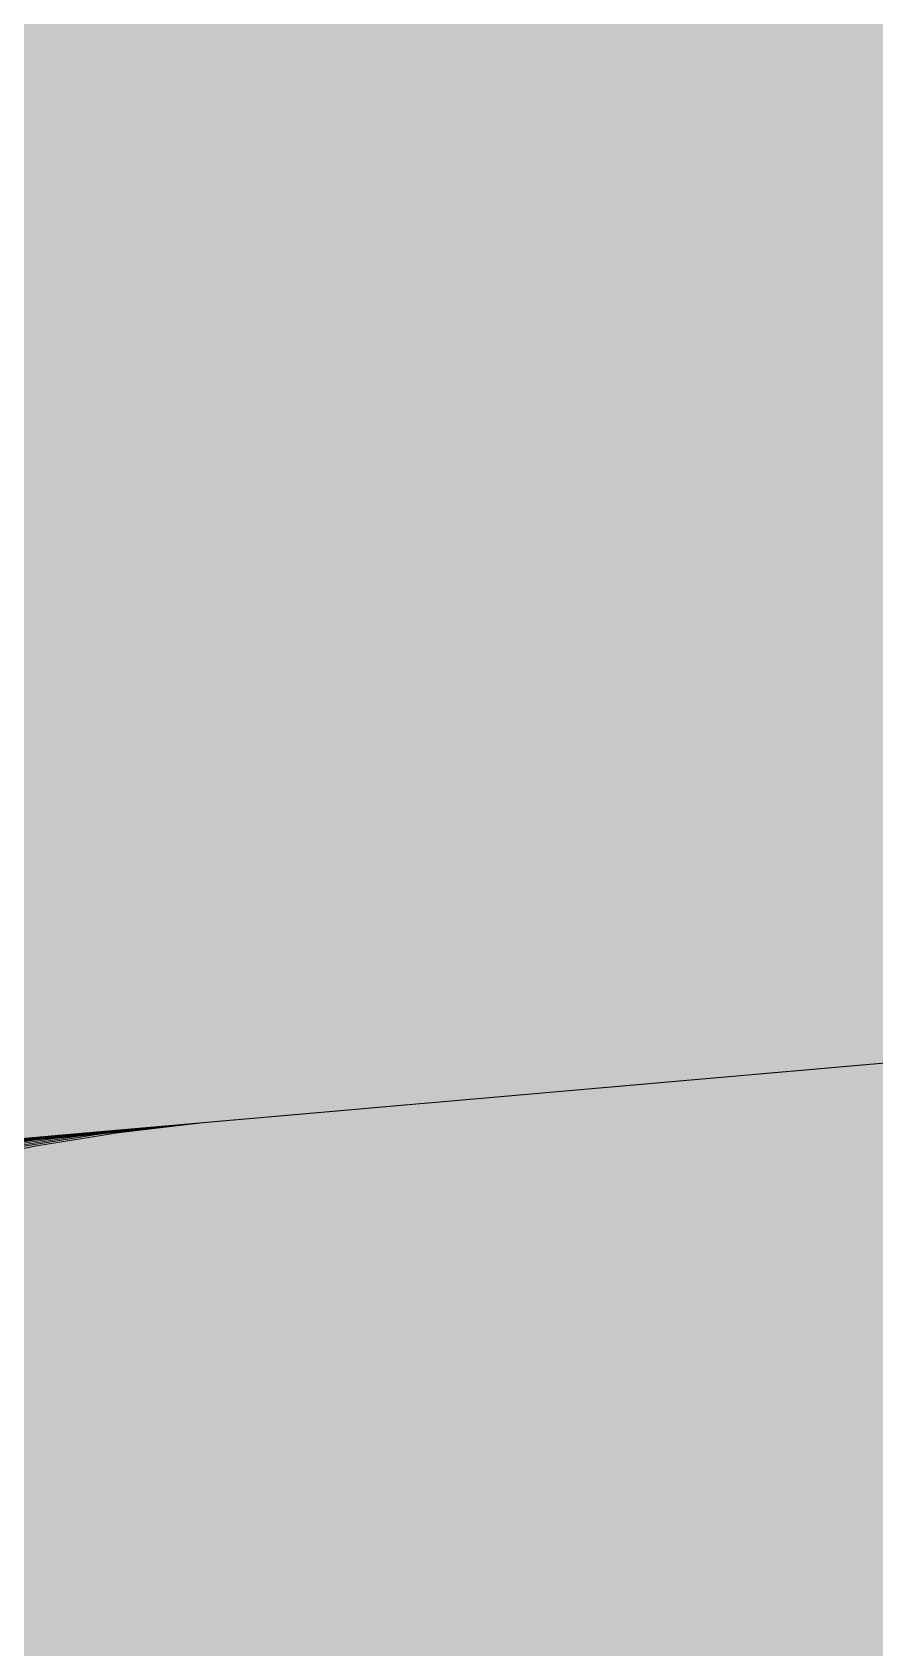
# Model space of a CAD drawing. Header units: millimetres. Extents: x 632 to 546626, y -3890 to 22200.
# Drawn here: x 370682.815 to 370684.461, y 16866.362 to 16869.517 of the extents above; entities that cross this region are included whole.
import ezdxf

# ---------------------------------------------------------------- set-up
doc = ezdxf.new("R2010")
doc.units = ezdxf.units.MM
doc.layers.add('A-270-M_ROOF', color=132, linetype='Continuous', lineweight=13)
doc.layers.add('A-770-ME_FFE_SA', color=91, linetype='Continuous', lineweight=13)

# ---------------------------------------------------------------- blocks, each defined once
blk = doc.blocks.new('Static Line_Sayfa_Metal Deck_Pan Mount - Up to 15 _ pitch - Max 2 Users-1845874-S6_501-SECTION A6')
at = {"layer": 'A-770-ME_FFE_SA', "lineweight": 5, "transparency": 33554432}
for points in [[(4548506.4369, 16851.0511), (4548705.6759, 16868.4822), (4548701.449, 16916.7967), (4548502.2101, 16899.3655), (4548504.2768, 16875.742)], [(4548506.4779, 16851.0546), (4548705.7169, 16868.4858), (4548701.49, 16916.8002), (4548502.2511, 16899.3691), (4548504.3181, 16875.742)], [(4548506.5189, 16851.0582), (4548705.7579, 16868.4894), (4548701.531, 16916.8038), (4548502.292, 16899.3727), (4548504.3594, 16875.742)], [(4548506.5599, 16851.0618), (4548705.7988, 16868.493), (4548701.572, 16916.8074), (4548502.333, 16899.3763), (4548504.4007, 16875.742)], [(4548506.6009, 16851.0654), (4548705.8398, 16868.4965), (4548701.613, 16916.811), (4548502.374, 16899.3798), (4548504.442, 16875.742)], [(4548506.6419, 16851.069), (4548705.8808, 16868.5001), (4548701.6539, 16916.8146), (4548502.415, 16899.3834), (4548504.4833, 16875.742)], [(4548506.273, 16851.0367), (4548705.5119, 16868.4679), (4548701.285, 16916.7823), (4548502.0461, 16899.3512), (4548504.1116, 16875.742)], [(4548506.314, 16851.0403), (4548705.5529, 16868.4714), (4548701.326, 16916.7859), (4548502.0871, 16899.3547), (4548504.1529, 16875.742)], [(4548506.355, 16851.0439), (4548705.5939, 16868.475), (4548701.367, 16916.7895), (4548502.1281, 16899.3583), (4548504.1942, 16875.742)], [(4548506.396, 16851.0475), (4548705.6349, 16868.4786), (4548701.408, 16916.7931), (4548502.1691, 16899.3619), (4548504.2355, 16875.742)], [(4548506.6946, 16849.066), (4548705.9335, 16866.4971), (4548701.7065, 16914.8115), (4548502.4675, 16897.3804), (4548504.3607, 16875.742)], [(4548506.7356, 16849.0695), (4548705.9745, 16866.5007), (4548701.7475, 16914.8151), (4548502.5085, 16897.384), (4548504.402, 16875.742)], [(4548506.7766, 16849.0731), (4548706.0155, 16866.5043), (4548701.7884, 16914.8187), (4548502.5495, 16897.3876), (4548504.4433, 16875.742)], [(4548506.8175, 16849.0767), (4548706.0565, 16866.5079), (4548701.8294, 16914.8223), (4548502.5905, 16897.3911), (4548504.4846, 16875.742)], [(4548506.4486, 16849.0444), (4548705.6876, 16866.4756), (4548701.4605, 16914.79), (4548502.2216, 16897.3589), (4548504.1129, 16875.742)], [(4548506.4896, 16849.048), (4548705.7286, 16866.4792), (4548701.5015, 16914.7936), (4548502.2626, 16897.3625), (4548504.1542, 16875.742)], [(4548506.5306, 16849.0516), (4548705.7696, 16866.4828), (4548701.5425, 16914.7972), (4548502.3036, 16897.366), (4548504.1955, 16875.742)], [(4548506.5716, 16849.0552), (4548705.8106, 16866.4863), (4548701.5835, 16914.8008), (4548502.3446, 16897.3696), (4548504.2368, 16875.742)], [(4548506.6126, 16849.0588), (4548705.8515, 16866.4899), (4548701.6245, 16914.8044), (4548502.3855, 16897.3732), (4548504.2781, 16875.742)], [(4548506.6536, 16849.0624), (4548705.8925, 16866.4935), (4548701.6655, 16914.808), (4548502.4265, 16897.3768), (4548504.3194, 16875.742)]]:
    blk.add_hatch(color=256, dxfattribs=at).paths.add_polyline_path(points)
at = {"layer": 'A-770-ME_FFE_SA', "lineweight": 5}
for p, q in [((4548641.9993, 16867.5012), (4548642.1447, 16867.5139)), ((4548642.0011, 16867.5013), (4548642.1466, 16867.5141)), ((4548642.1409, 16867.5136), (4548642.0037, 16867.5016)), ((4548641.7884, 16867.4827), (4548641.6631, 16867.4718)), ((4548641.7969, 16867.4835), (4548641.6655, 16867.472)), ((4548641.7861, 16867.4825), (4548641.667, 16867.4721)), ((4548641.7987, 16867.4836), (4548641.6673, 16867.4721)), ((4548641.6801, 16867.4733), (4548641.802, 16867.4839)), ((4548641.6819, 16867.4734), (4548641.8039, 16867.4841)), ((4548641.8313, 16867.4865), (4548641.7059, 16867.4755)), ((4548641.8379, 16867.4871), (4548641.7065, 16867.4756)), ((4548641.7201, 16867.4768), (4548641.8482, 16867.488)), ((4548641.7211, 16867.4768), (4548641.843, 16867.4875)), ((4548641.7271, 16867.4774), (4548641.8612, 16867.4891)), ((4548641.8704, 16867.4899), (4548641.7451, 16867.4789)), ((4548641.8723, 16867.4901), (4548641.7469, 16867.4791)), ((4548641.7629, 16867.4805), (4548641.891, 16867.4917)), ((4548641.7662, 16867.4808), (4548641.9004, 16867.4925)), ((4548641.9114, 16867.4935), (4548641.7861, 16867.4825)), ((4548641.9199, 16867.4942), (4548641.7884, 16867.4827)), ((4548641.936, 16867.4956), (4548641.7987, 16867.4836)), ((4548641.802, 16867.4839), (4548641.9302, 16867.4951)), ((4548641.8039, 16867.4841), (4548641.932, 16867.4953)), ((4548641.9627, 16867.498), (4548641.8313, 16867.4865)), ((4548641.9752, 16867.4991), (4548641.8379, 16867.4871)), ((4548641.843, 16867.4875), (4548641.9712, 16867.4987)), ((4548641.8482, 16867.488), (4548641.9824, 16867.4997)), ((4548641.8612, 16867.4891), (4548642.0011, 16867.5013)), ((4548642.0018, 16867.5014), (4548641.8704, 16867.4899)), ((4548642.0037, 16867.5016), (4548641.8723, 16867.4901)), ((4548641.891, 16867.4917), (4548642.0252, 16867.5034)), ((4548641.9004, 16867.4925), (4548642.0403, 16867.5048)), ((4548642.0428, 16867.505), (4548641.9114, 16867.4935)), ((4548642.0571, 16867.5062), (4548641.9199, 16867.4942)), ((4548641.9302, 16867.4951), (4548642.0643, 16867.5069)), ((4548641.932, 16867.4953), (4548642.0662, 16867.507)), ((4548642.0789, 16867.5081), (4548641.936, 16867.4956)), ((4548642.1, 16867.51), (4548641.9627, 16867.498)), ((4548641.9712, 16867.4987), (4548642.1053, 16867.5105)), ((4548642.1181, 16867.5116), (4548641.9752, 16867.4991)), ((4548641.9824, 16867.4997), (4548642.1223, 16867.5119)), ((4548642.1391, 16867.5134), (4548642.0018, 16867.5014)), ((4548641.4211, 16867.4506), (4548641.3085, 16867.4407)), ((4548641.4229, 16867.4508), (4548641.3103, 16867.4409)), ((4548641.4315, 16867.4515), (4548641.3255, 16867.4422)), ((4548641.4485, 16867.453), (4548641.3494, 16867.4443)), ((4548641.4621, 16867.4542), (4548641.3495, 16867.4443)), ((4548641.3532, 16867.4447), (4548641.4555, 16867.4536)), ((4548641.354, 16867.4447), (4548641.476, 16867.4554)), ((4548641.355, 16867.4448), (4548641.4573, 16867.4538)), ((4548641.3614, 16867.4454), (4548641.477, 16867.4555)), ((4548641.4743, 16867.4552), (4548641.3684, 16867.446)), ((4548641.3735, 16867.4464), (4548641.4825, 16867.456)), ((4548641.3942, 16867.4482), (4548641.4964, 16867.4572)), ((4548641.4005, 16867.4488), (4548641.5161, 16867.4589)), ((4548641.5134, 16867.4587), (4548641.4075, 16867.4494)), ((4548641.5153, 16867.4588), (4548641.4093, 16867.4496)), ((4548641.4163, 16867.4502), (4548641.5253, 16867.4597)), ((4548641.5401, 16867.461), (4548641.4211, 16867.4506)), ((4548641.542, 16867.4612), (4548641.4229, 16867.4508)), ((4548641.5441, 16867.4614), (4548641.4315, 16867.4515)), ((4548641.5544, 16867.4623), (4548641.4485, 16867.453)), ((4548641.4555, 16867.4536), (4548641.5645, 16867.4631)), ((4548641.4573, 16867.4538), (4548641.5663, 16867.4633)), ((4548641.5811, 16867.4646), (4548641.4621, 16867.4542)), ((4548641.5869, 16867.4651), (4548641.4743, 16867.4552)), ((4548641.476, 16867.4554), (4548641.6041, 16867.4666)), ((4548641.477, 16867.4555), (4548641.5989, 16867.4662)), ((4548641.4825, 16867.456), (4548641.5981, 16867.4661)), ((4548641.4964, 16867.4572), (4548641.6055, 16867.4667)), ((4548641.626, 16867.4685), (4548641.5134, 16867.4587)), ((4548641.6279, 16867.4687), (4548641.5153, 16867.4588)), ((4548641.5161, 16867.4589), (4548641.6381, 16867.4696)), ((4548641.5253, 16867.4597), (4548641.6409, 16867.4698)), ((4548641.6655, 16867.472), (4548641.5401, 16867.461)), ((4548641.6673, 16867.4721), (4548641.542, 16867.4612)), ((4548641.6631, 16867.4718), (4548641.5441, 16867.4614)), ((4548641.667, 16867.4721), (4548641.5544, 16867.4623)), ((4548641.5645, 16867.4631), (4548641.6801, 16867.4733)), ((4548641.5663, 16867.4633), (4548641.6819, 16867.4734)), ((4548641.7065, 16867.4756), (4548641.5811, 16867.4646)), ((4548641.7059, 16867.4755), (4548641.5869, 16867.4651)), ((4548641.5981, 16867.4661), (4548641.7201, 16867.4768)), ((4548641.5989, 16867.4662), (4548641.7271, 16867.4774)), ((4548641.6055, 16867.4667), (4548641.7211, 16867.4768)), ((4548641.7451, 16867.4789), (4548641.626, 16867.4685)), ((4548641.7469, 16867.4791), (4548641.6279, 16867.4687)), ((4548641.6381, 16867.4696), (4548641.7662, 16867.4808)), ((4548641.6409, 16867.4698), (4548641.7629, 16867.4805)), ((4548641.0055, 16867.4142), (4548641.0938, 16867.422)), ((4548641.0064, 16867.4143), (4548641.0875, 16867.4214)), ((4548641.1053, 16867.423), (4548641.0131, 16867.4149)), ((4548641.0921, 16867.4218), (4548641.0143, 16867.415)), ((4548641.0146, 16867.415), (4548641.0884, 16867.4215)), ((4548641.0164, 16867.4152), (4548641.0902, 16867.4216)), ((4548641.0945, 16867.422), (4548641.0241, 16867.4159)), ((4548641.1343, 16867.4255), (4548641.0492, 16867.4181)), ((4548641.0492, 16867.4181), (4548641.1303, 16867.4252)), ((4548641.1444, 16867.4264), (4548641.0523, 16867.4183)), ((4548641.1312, 16867.4252), (4548641.0535, 16867.4184)), ((4548641.0547, 16867.4185), (4548641.1501, 16867.4269)), ((4548641.1331, 16867.4254), (4548641.0553, 16867.4186)), ((4548641.0556, 16867.4186), (4548641.1294, 16867.4251)), ((4548641.0875, 16867.4214), (4548641.1758, 16867.4291)), ((4548641.0884, 16867.4215), (4548641.1695, 16867.4286)), ((4548641.0902, 16867.4216), (4548641.1713, 16867.4287)), ((4548641.1771, 16867.4292), (4548641.0921, 16867.4218)), ((4548641.0938, 16867.422), (4548641.1892, 16867.4303)), ((4548641.1722, 16867.4288), (4548641.0945, 16867.422)), ((4548641.2044, 16867.4316), (4548641.1053, 16867.423)), ((4548641.1294, 16867.4251), (4548641.2105, 16867.4322)), ((4548641.1303, 16867.4252), (4548641.2187, 16867.4329)), ((4548641.2162, 16867.4327), (4548641.1312, 16867.4252)), ((4548641.2181, 16867.4328), (4548641.1331, 16867.4254)), ((4548641.2264, 16867.4336), (4548641.1343, 16867.4255)), ((4548641.2436, 16867.4351), (4548641.1444, 16867.4264)), ((4548641.1501, 16867.4269), (4548641.2524, 16867.4358)), ((4548641.1695, 16867.4286), (4548641.2578, 16867.4363)), ((4548641.1713, 16867.4287), (4548641.2596, 16867.4365)), ((4548641.2572, 16867.4363), (4548641.1722, 16867.4288)), ((4548641.1758, 16867.4291), (4548641.2712, 16867.4375)), ((4548641.2692, 16867.4373), (4548641.1771, 16867.4292)), ((4548641.1892, 16867.4303), (4548641.2915, 16867.4393)), ((4548641.3103, 16867.4409), (4548641.2044, 16867.4316)), ((4548641.2105, 16867.4322), (4548641.2988, 16867.4399)), ((4548641.3084, 16867.4407), (4548641.2162, 16867.4327)), ((4548641.3102, 16867.4409), (4548641.2181, 16867.4328)), ((4548641.2187, 16867.4329), (4548641.314, 16867.4412)), ((4548641.3255, 16867.4422), (4548641.2264, 16867.4336)), ((4548641.3495, 16867.4443), (4548641.2436, 16867.4351)), ((4548641.2524, 16867.4358), (4548641.3614, 16867.4454)), ((4548641.3494, 16867.4443), (4548641.2572, 16867.4363)), ((4548641.2578, 16867.4363), (4548641.3532, 16867.4447)), ((4548641.2596, 16867.4365), (4548641.355, 16867.4448)), ((4548641.3684, 16867.446), (4548641.2692, 16867.4373)), ((4548641.2712, 16867.4375), (4548641.3735, 16867.4464)), ((4548641.2915, 16867.4393), (4548641.4005, 16867.4488)), ((4548641.2988, 16867.4399), (4548641.3942, 16867.4482)), ((4548641.4075, 16867.4494), (4548641.3084, 16867.4407)), ((4548641.4093, 16867.4496), (4548641.3102, 16867.4409)), ((4548641.314, 16867.4412), (4548641.4163, 16867.4502)), ((4548640.701, 16867.3876), (4548640.6534, 16867.3834)), ((4548640.6545, 16867.3833), (4548640.6976, 16867.3873)), ((4548640.7171, 16867.389), (4548640.6618, 16867.3842)), ((4548640.6743, 16867.3853), (4548640.7255, 16867.3897)), ((4548640.6773, 16867.3855), (4548640.7129, 16867.3886)), ((4548640.7064, 16867.3881), (4548640.6822, 16867.386)), ((4548640.6863, 16867.3863), (4548640.7451, 16867.3915)), ((4548640.6924, 16867.3868), (4548640.7201, 16867.3893)), ((4548640.6936, 16867.3867), (4548640.7367, 16867.3907)), ((4548640.7354, 16867.3906), (4548640.6955, 16867.3871)), ((4548640.7052, 16867.388), (4548640.6969, 16867.3872)), ((4548640.707, 16867.3881), (4548640.6987, 16867.3874)), ((4548640.6997, 16867.3875), (4548640.7116, 16867.3885)), ((4548640.7563, 16867.3924), (4548640.701, 16867.3876)), ((4548640.7016, 16867.3876), (4548640.7135, 16867.3887)), ((4548640.7214, 16867.3894), (4548640.7052, 16867.388)), ((4548640.7384, 16867.3909), (4548640.7064, 16867.3881)), ((4548640.7232, 16867.3895), (4548640.707, 16867.3881)), ((4548640.7116, 16867.3885), (4548640.7315, 16867.3903)), ((4548640.7129, 16867.3886), (4548640.7563, 16867.3924)), ((4548640.7135, 16867.3887), (4548640.7334, 16867.3904)), ((4548640.78, 16867.3945), (4548640.7171, 16867.389)), ((4548640.7201, 16867.3893), (4548640.7557, 16867.3924)), ((4548640.7455, 16867.3915), (4548640.7214, 16867.3894)), ((4548640.7473, 16867.3917), (4548640.7232, 16867.3895)), ((4548640.7255, 16867.3897), (4548640.7843, 16867.3949)), ((4548640.7315, 16867.3903), (4548640.7593, 16867.3927)), ((4548640.7334, 16867.3904), (4548640.7611, 16867.3929)), ((4548640.783, 16867.3948), (4548640.7354, 16867.3906)), ((4548640.7462, 16867.3915), (4548640.7379, 16867.3908)), ((4548640.7782, 16867.3943), (4548640.7384, 16867.3909)), ((4548640.7407, 16867.3911), (4548640.7526, 16867.3921)), ((4548640.7451, 16867.3915), (4548640.8115, 16867.3973)), ((4548640.7775, 16867.3943), (4548640.7455, 16867.3915)), ((4548640.7624, 16867.393), (4548640.7462, 16867.3915)), ((4548640.7794, 16867.3945), (4548640.7473, 16867.3917)), ((4548640.7526, 16867.3921), (4548640.7725, 16867.3939)), ((4548640.7557, 16867.3924), (4548640.7992, 16867.3962)), ((4548640.8191, 16867.3979), (4548640.7563, 16867.3924)), ((4548640.7563, 16867.3924), (4548640.8075, 16867.3969)), ((4548640.7593, 16867.3927), (4548640.7949, 16867.3958)), ((4548640.7611, 16867.3929), (4548640.7967, 16867.396)), ((4548640.7865, 16867.3951), (4548640.7624, 16867.393)), ((4548640.7725, 16867.3939), (4548640.8003, 16867.3963)), ((4548640.8173, 16867.3978), (4548640.7775, 16867.3943)), ((4548640.8258, 16867.3985), (4548640.7782, 16867.3943)), ((4548640.8192, 16867.3979), (4548640.7794, 16867.3945)), ((4548640.8504, 16867.4007), (4548640.78, 16867.3945)), ((4548640.8382, 16867.3996), (4548640.783, 16867.3948)), ((4548640.7843, 16867.3949), (4548640.8506, 16867.4007)), ((4548640.8185, 16867.3979), (4548640.7865, 16867.3951)), ((4548640.7949, 16867.3958), (4548640.8383, 16867.3996)), ((4548640.7967, 16867.396), (4548640.8401, 16867.3998)), ((4548640.7992, 16867.3962), (4548640.8503, 16867.4007)), ((4548640.8003, 16867.3963), (4548640.8359, 16867.3994)), ((4548640.8075, 16867.3969), (4548640.8663, 16867.4021)), ((4548640.8115, 16867.3973), (4548640.8853, 16867.4037)), ((4548640.8649, 16867.4019), (4548640.8173, 16867.3978)), ((4548640.8583, 16867.4014), (4548640.8185, 16867.3979)), ((4548640.8895, 16867.4041), (4548640.8191, 16867.3979)), ((4548640.8668, 16867.4021), (4548640.8192, 16867.3979)), ((4548640.8811, 16867.4033), (4548640.8258, 16867.3985)), ((4548640.8359, 16867.3994), (4548640.8793, 16867.4032)), ((4548640.9011, 16867.4051), (4548640.8382, 16867.3996)), ((4548640.8383, 16867.3996), (4548640.8894, 16867.4041)), ((4548640.8401, 16867.3998), (4548640.8913, 16867.4042)), ((4548640.8503, 16867.4007), (4548640.9091, 16867.4058)), ((4548640.9281, 16867.4075), (4548640.8504, 16867.4007)), ((4548640.8506, 16867.4007), (4548640.9244, 16867.4071)), ((4548640.9059, 16867.4055), (4548640.8583, 16867.4014)), ((4548640.9202, 16867.4068), (4548640.8649, 16867.4019)), ((4548640.8663, 16867.4021), (4548640.9326, 16867.4079)), ((4548640.9221, 16867.4069), (4548640.8668, 16867.4021)), ((4548640.8793, 16867.4032), (4548640.9304, 16867.4077)), ((4548640.9439, 16867.4089), (4548640.8811, 16867.4033)), ((4548640.8853, 16867.4037), (4548640.9664, 16867.4108)), ((4548640.8894, 16867.4041), (4548640.9482, 16867.4092)), ((4548640.9673, 16867.4109), (4548640.8895, 16867.4041)), ((4548640.8913, 16867.4042), (4548640.9501, 16867.4094)), ((4548640.9715, 16867.4113), (4548640.9011, 16867.4051)), ((4548640.9612, 16867.4104), (4548640.9059, 16867.4055)), ((4548640.9091, 16867.4058), (4548640.9754, 16867.4116)), ((4548640.9831, 16867.4123), (4548640.9202, 16867.4068)), ((4548640.9849, 16867.4124), (4548640.9221, 16867.4069)), ((4548640.9244, 16867.4071), (4548641.0055, 16867.4142)), ((4548641.0131, 16867.4149), (4548640.9281, 16867.4075)), ((4548640.9304, 16867.4077), (4548640.9892, 16867.4128)), ((4548640.9326, 16867.4079), (4548641.0064, 16867.4143)), ((4548641.0143, 16867.415), (4548640.9439, 16867.4089)), ((4548640.9482, 16867.4092), (4548641.0146, 16867.415)), ((4548640.9501, 16867.4094), (4548641.0164, 16867.4152)), ((4548641.0241, 16867.4159), (4548640.9612, 16867.4104)), ((4548640.9664, 16867.4108), (4548641.0547, 16867.4185)), ((4548641.0523, 16867.4183), (4548640.9673, 16867.4109)), ((4548641.0492, 16867.4181), (4548640.9715, 16867.4113)), ((4548640.9754, 16867.4116), (4548641.0492, 16867.4181)), ((4548641.0535, 16867.4184), (4548640.9831, 16867.4123)), ((4548641.0553, 16867.4186), (4548640.9849, 16867.4124)), ((4548640.9892, 16867.4128), (4548641.0556, 16867.4186)), ((4548640.2532, 16867.3319), (4548640.4115, 16867.3571)), ((4548640.2904, 16867.3465), (4548640.4496, 16867.3654)), ((4548640.2961, 16867.3356), (4548640.4543, 16867.3608)), ((4548640.3295, 16867.3499), (4548640.4887, 16867.3688)), ((4548640.3352, 16867.339), (4548640.4935, 16867.3643)), ((4548640.337, 16867.3392), (4548640.4953, 16867.3644)), ((4548640.3762, 16867.3426), (4548640.5345, 16867.3678)), ((4548640.4115, 16867.3571), (4548640.5707, 16867.376)), ((4548640.4496, 16867.3654), (4548640.4926, 16867.3694)), ((4548640.4543, 16867.3608), (4548640.6135, 16867.3797)), ((4548640.4887, 16867.3688), (4548640.5318, 16867.3728)), ((4548640.4935, 16867.3643), (4548640.6527, 16867.3831)), ((4548640.5021, 16867.3702), (4548640.4938, 16867.3695)), ((4548640.4953, 16867.3644), (4548640.6545, 16867.3833)), ((4548640.4966, 16867.3697), (4548640.5085, 16867.3708)), ((4548640.5183, 16867.3716), (4548640.5021, 16867.3702)), ((4548640.5085, 16867.3708), (4548640.5284, 16867.3725)), ((4548640.5424, 16867.3737), (4548640.5183, 16867.3716)), ((4548640.5284, 16867.3725), (4548640.5562, 16867.3749)), ((4548640.5412, 16867.3736), (4548640.5329, 16867.3729)), ((4548640.5345, 16867.3678), (4548640.6936, 16867.3867)), ((4548640.5358, 16867.3731), (4548640.5477, 16867.3742)), ((4548640.5574, 16867.375), (4548640.5412, 16867.3736)), ((4548640.5744, 16867.3765), (4548640.5424, 16867.3737)), ((4548640.5477, 16867.3742), (4548640.5676, 16867.3759)), ((4548640.5562, 16867.3749), (4548640.5918, 16867.378)), ((4548640.5816, 16867.3771), (4548640.5574, 16867.375)), ((4548640.5676, 16867.3759), (4548640.5953, 16867.3783)), ((4548640.5707, 16867.376), (4548640.6138, 16867.38)), ((4548640.6142, 16867.38), (4548640.5744, 16867.3765)), ((4548640.6136, 16867.3799), (4548640.5816, 16867.3771)), ((4548640.5918, 16867.378), (4548640.6352, 16867.3818)), ((4548640.5953, 16867.3783), (4548640.6309, 16867.3815)), ((4548640.6135, 16867.3797), (4548640.6566, 16867.3837)), ((4548640.6534, 16867.3834), (4548640.6136, 16867.3799)), ((4548640.6618, 16867.3842), (4548640.6142, 16867.38)), ((4548640.6232, 16867.3808), (4548640.6149, 16867.3801)), ((4548640.6177, 16867.3803), (4548640.6297, 16867.3814)), ((4548640.6394, 16867.3822), (4548640.6232, 16867.3808)), ((4548640.6297, 16867.3814), (4548640.6495, 16867.3831)), ((4548640.6309, 16867.3815), (4548640.6743, 16867.3853)), ((4548640.6352, 16867.3818), (4548640.6863, 16867.3863)), ((4548640.6635, 16867.3843), (4548640.6394, 16867.3822)), ((4548640.6495, 16867.3831), (4548640.6773, 16867.3855)), ((4548640.6527, 16867.3831), (4548640.6957, 16867.3871)), ((4548640.666, 16867.3845), (4548640.6577, 16867.3838)), ((4548640.6606, 16867.3841), (4548640.6725, 16867.3851)), ((4548640.6955, 16867.3871), (4548640.6635, 16867.3843)), ((4548640.6822, 16867.386), (4548640.666, 16867.3845)), ((4548640.6725, 16867.3851), (4548640.6924, 16867.3868)), ((4548640.219, 16867.3111), (4548640.3762, 16867.3426))]:
    blk.add_line(p, q, dxfattribs=at)
at = {"layer": 'A-770-ME_FFE_SA', "lineweight": 5, "flags": 128}
for points in [[(4548642.1199, 16867.5117), (4548641.977, 16867.4992), (4548641.8397, 16867.4872), (4548641.7083, 16867.4757), (4548641.583, 16867.4648), (4548641.4639, 16867.4543), (4548641.3513, 16867.4445), (4548641.2454, 16867.4352), (4548641.1463, 16867.4266), (4548641.0541, 16867.4185), (4548640.9691, 16867.4111), (4548640.8914, 16867.4042), (4548640.821, 16867.3981), (4548640.7581, 16867.3926), (4548640.7028, 16867.3878), (4548640.6552, 16867.3836), (4548640.6154, 16867.3801), (4548640.5834, 16867.3773), (4548640.5593, 16867.3752), (4548640.5431, 16867.3738), (4548640.5348, 16867.3731)], [(4548640.5376, 16867.3733), (4548640.5495, 16867.3743), (4548640.5694, 16867.3761), (4548640.5972, 16867.3785), (4548640.6328, 16867.3816), (4548640.6762, 16867.3854), (4548640.7273, 16867.3899), (4548640.7861, 16867.395), (4548640.8525, 16867.4008), (4548640.9263, 16867.4073), (4548641.0074, 16867.4144), (4548641.0957, 16867.4221), (4548641.1911, 16867.4305), (4548641.2933, 16867.4394), (4548641.4024, 16867.449), (4548641.518, 16867.4591), (4548641.6399, 16867.4697), (4548641.7681, 16867.481), (4548641.9022, 16867.4927), (4548642.0421, 16867.5049)], [(4548642.0161, 16867.5027), (4548641.8789, 16867.4906), (4548641.7475, 16867.4791), (4548641.6221, 16867.4682), (4548641.5031, 16867.4578), (4548641.3905, 16867.4479), (4548641.2845, 16867.4386), (4548641.1854, 16867.43), (4548641.0933, 16867.4219), (4548641.0083, 16867.4145), (4548640.9305, 16867.4077), (4548640.8601, 16867.4015), (4548640.7972, 16867.396), (4548640.742, 16867.3912), (4548640.6944, 16867.387), (4548640.6545, 16867.3835), (4548640.6225, 16867.3807), (4548640.5984, 16867.3786), (4548640.5822, 16867.3772), (4548640.5739, 16867.3765)], [(4548640.5768, 16867.3767), (4548640.5887, 16867.3778), (4548640.6085, 16867.3795), (4548640.6363, 16867.3819), (4548640.6719, 16867.3851), (4548640.7153, 16867.3888), (4548640.7665, 16867.3933), (4548640.8253, 16867.3985), (4548640.8916, 16867.4043), (4548640.9654, 16867.4107), (4548641.0465, 16867.4178), (4548641.1348, 16867.4256), (4548641.2302, 16867.4339), (4548641.3325, 16867.4428), (4548641.4415, 16867.4524), (4548641.5571, 16867.4625), (4548641.6791, 16867.4732), (4548641.8072, 16867.4844), (4548641.9414, 16867.4961), (4548642.0813, 16867.5084)], [(4548640.5786, 16867.3769), (4548640.5905, 16867.3779), (4548640.6104, 16867.3797), (4548640.6381, 16867.3821), (4548640.6738, 16867.3852), (4548640.7172, 16867.389), (4548640.7683, 16867.3935), (4548640.8271, 16867.3986), (4548640.8935, 16867.4044), (4548640.9672, 16867.4109), (4548641.0484, 16867.418), (4548641.1367, 16867.4257), (4548641.2321, 16867.4341), (4548641.3343, 16867.443), (4548641.4434, 16867.4525), (4548641.5589, 16867.4627), (4548641.6809, 16867.4733), (4548641.8091, 16867.4845), (4548641.9432, 16867.4963), (4548642.0831, 16867.5085)], [(4548642.059, 16867.5064), (4548641.9217, 16867.4944), (4548641.7903, 16867.4829), (4548641.6649, 16867.4719), (4548641.5459, 16867.4615), (4548641.4333, 16867.4517), (4548641.3274, 16867.4424), (4548641.2283, 16867.4337), (4548641.1361, 16867.4257), (4548641.0511, 16867.4182), (4548640.9733, 16867.4114), (4548640.903, 16867.4053), (4548640.8401, 16867.3998), (4548640.7848, 16867.3949), (4548640.7372, 16867.3908), (4548640.6974, 16867.3873), (4548640.6654, 16867.3845), (4548640.6412, 16867.3824), (4548640.625, 16867.3809), (4548640.6168, 16867.3802)], [(4548640.6196, 16867.3805), (4548640.6315, 16867.3815), (4548640.6514, 16867.3833), (4548640.6791, 16867.3857), (4548640.7148, 16867.3888), (4548640.7582, 16867.3926), (4548640.8093, 16867.3971), (4548640.8681, 16867.4022), (4548640.9344, 16867.408), (4548641.0082, 16867.4145), (4548641.0893, 16867.4216), (4548641.1777, 16867.4293), (4548641.273, 16867.4376), (4548641.3753, 16867.4466), (4548641.4843, 16867.4561), (4548641.5999, 16867.4662), (4548641.7219, 16867.4769), (4548641.8501, 16867.4881), (4548641.9842, 16867.4999), (4548642.1241, 16867.5121)], [(4548642.0981, 16867.5098), (4548641.9608, 16867.4978), (4548641.8294, 16867.4863), (4548641.7041, 16867.4754), (4548641.585, 16867.4649), (4548641.4725, 16867.4551), (4548641.3665, 16867.4458), (4548641.2674, 16867.4371), (4548641.1753, 16867.4291), (4548641.0902, 16867.4216), (4548641.0125, 16867.4148), (4548640.9421, 16867.4087), (4548640.8792, 16867.4032), (4548640.8239, 16867.3984), (4548640.7764, 16867.3942), (4548640.7365, 16867.3907), (4548640.7045, 16867.3879), (4548640.6804, 16867.3858), (4548640.6642, 16867.3844), (4548640.6559, 16867.3837)], [(4548640.6587, 16867.3839), (4548640.6707, 16867.3849), (4548640.6905, 16867.3867), (4548640.7183, 16867.3891), (4548640.7539, 16867.3922), (4548640.7973, 16867.396), (4548640.8485, 16867.4005), (4548640.9072, 16867.4056), (4548640.9736, 16867.4114), (4548641.0474, 16867.4179), (4548641.1285, 16867.425), (4548641.2168, 16867.4327), (4548641.3122, 16867.4411), (4548641.4145, 16867.45), (4548641.5235, 16867.4596), (4548641.6391, 16867.4697), (4548641.761, 16867.4803), (4548641.8892, 16867.4915), (4548642.0233, 16867.5033)], [(4548642.1025, 16867.5102), (4548641.9541, 16867.4972), (4548641.8112, 16867.4847), (4548641.6739, 16867.4727), (4548641.5425, 16867.4612), (4548641.4172, 16867.4503), (4548641.2981, 16867.4398), (4548641.1855, 16867.43), (4548641.0796, 16867.4207), (4548640.9805, 16867.412), (4548640.8883, 16867.404), (4548640.8033, 16867.3965), (4548640.7256, 16867.3897), (4548640.6552, 16867.3836), (4548640.5923, 16867.3781), (4548640.537, 16867.3732), (4548640.4894, 16867.3691), (4548640.4496, 16867.3656), (4548640.4176, 16867.3628), (4548640.3935, 16867.3607), (4548640.3773, 16867.3593), (4548640.369, 16867.3585)], [(4548642.1043, 16867.5104), (4548641.956, 16867.4974), (4548641.813, 16867.4849), (4548641.6758, 16867.4729), (4548641.5443, 16867.4614), (4548641.419, 16867.4504), (4548641.3, 16867.44), (4548641.1874, 16867.4301), (4548641.0814, 16867.4209), (4548640.9823, 16867.4122), (4548640.8902, 16867.4041), (4548640.8052, 16867.3967), (4548640.7274, 16867.3899), (4548640.657, 16867.3837), (4548640.5941, 16867.3782), (4548640.5389, 16867.3734), (4548640.4913, 16867.3692), (4548640.4514, 16867.3658), (4548640.4194, 16867.363), (4548640.3953, 16867.3609), (4548640.3791, 16867.3594), (4548640.3708, 16867.3587)], [(4548640.3718, 16867.3588), (4548640.3837, 16867.3598), (4548640.4036, 16867.3616), (4548640.4314, 16867.364), (4548640.467, 16867.3671), (4548640.5104, 16867.3709), (4548640.5615, 16867.3754), (4548640.6203, 16867.3805), (4548640.6867, 16867.3863), (4548640.7605, 16867.3928), (4548640.8416, 16867.3999), (4548640.9299, 16867.4076), (4548641.0253, 16867.416), (4548641.1275, 16867.4249), (4548641.2366, 16867.4345), (4548641.3522, 16867.4446), (4548641.4741, 16867.4552), (4548641.6023, 16867.4664), (4548641.7364, 16867.4782), (4548641.8763, 16867.4904), (4548642.0218, 16867.5031)], [(4548642.1435, 16867.5138), (4548641.9951, 16867.5008), (4548641.8522, 16867.4883), (4548641.7149, 16867.4763), (4548641.5835, 16867.4648), (4548641.4582, 16867.4538), (4548641.3391, 16867.4434), (4548641.2265, 16867.4336), (4548641.1206, 16867.4243), (4548641.0215, 16867.4156), (4548640.9293, 16867.4076), (4548640.8443, 16867.4001), (4548640.7665, 16867.3933), (4548640.6962, 16867.3872), (4548640.6333, 16867.3817), (4548640.578, 16867.3768), (4548640.5304, 16867.3727), (4548640.4906, 16867.3692), (4548640.4586, 16867.3664), (4548640.4345, 16867.3643), (4548640.4182, 16867.3629), (4548640.41, 16867.3621)], [(4548642.1453, 16867.514), (4548641.9969, 16867.501), (4548641.854, 16867.4885), (4548641.7167, 16867.4765), (4548641.5853, 16867.465), (4548641.46, 16867.454), (4548641.3409, 16867.4436), (4548641.2284, 16867.4337), (4548641.1224, 16867.4245), (4548641.0233, 16867.4158), (4548640.9312, 16867.4077), (4548640.8461, 16867.4003), (4548640.7684, 16867.3935), (4548640.698, 16867.3873), (4548640.6351, 16867.3818), (4548640.5799, 16867.377), (4548640.5323, 16867.3728), (4548640.4924, 16867.3693), (4548640.4604, 16867.3665), (4548640.4363, 16867.3644), (4548640.4201, 16867.363), (4548640.4118, 16867.3623)], [(4548640.4146, 16867.3625), (4548640.4266, 16867.3636), (4548640.4464, 16867.3653), (4548640.4742, 16867.3678), (4548640.5098, 16867.3709), (4548640.5532, 16867.3747), (4548640.6044, 16867.3791), (4548640.6632, 16867.3843), (4548640.7295, 16867.3901), (4548640.8033, 16867.3965), (4548640.8844, 16867.4036), (4548640.9727, 16867.4114), (4548641.0681, 16867.4197), (4548641.1704, 16867.4287), (4548641.2794, 16867.4382), (4548641.395, 16867.4483), (4548641.517, 16867.459), (4548641.6451, 16867.4702), (4548641.7793, 16867.4819), (4548641.9192, 16867.4942), (4548642.0646, 16867.5069)], [(4548642.0361, 16867.5044), (4548641.8932, 16867.4919), (4548641.7559, 16867.4799), (4548641.6245, 16867.4684), (4548641.4992, 16867.4574), (4548641.3801, 16867.447), (4548641.2675, 16867.4372), (4548641.1616, 16867.4279), (4548641.0625, 16867.4192), (4548640.9703, 16867.4112), (4548640.8853, 16867.4037), (4548640.8075, 16867.3969), (4548640.7372, 16867.3908), (4548640.6743, 16867.3853), (4548640.619, 16867.3804), (4548640.5714, 16867.3763), (4548640.5316, 16867.3728), (4548640.4996, 16867.37), (4548640.4754, 16867.3679), (4548640.4592, 16867.3664), (4548640.451, 16867.3657)], [(4548640.4538, 16867.366), (4548640.4657, 16867.367), (4548640.4856, 16867.3687), (4548640.5133, 16867.3712), (4548640.549, 16867.3743), (4548640.5924, 16867.3781), (4548640.6435, 16867.3826), (4548640.7023, 16867.3877), (4548640.7686, 16867.3935), (4548640.8424, 16867.4), (4548640.9236, 16867.4071), (4548641.0119, 16867.4148), (4548641.1072, 16867.4231), (4548641.2095, 16867.4321), (4548641.3185, 16867.4416), (4548641.4341, 16867.4517), (4548641.5561, 16867.4624), (4548641.6843, 16867.4736), (4548641.8184, 16867.4854), (4548641.9583, 16867.4976), (4548642.1038, 16867.5103)], [(4548640.7425, 16867.3912), (4548640.7545, 16867.3923), (4548640.7743, 16867.394), (4548640.8021, 16867.3964), (4548640.8377, 16867.3996), (4548640.8811, 16867.4034), (4548640.9323, 16867.4078), (4548640.9911, 16867.413), (4548641.0574, 16867.4188), (4548641.1312, 16867.4252), (4548641.2123, 16867.4323), (4548641.3006, 16867.4401), (4548641.396, 16867.4484), (4548641.4983, 16867.4573), (4548641.6073, 16867.4669), (4548641.7229, 16867.477), (4548641.8449, 16867.4877), (4548641.973, 16867.4989), (4548642.1072, 16867.5106)], [(4548640.4556, 16867.3661), (4548640.4676, 16867.3672), (4548640.4874, 16867.3689), (4548640.5152, 16867.3713), (4548640.5508, 16867.3745), (4548640.5942, 16867.3783), (4548640.6454, 16867.3827), (4548640.7041, 16867.3879), (4548640.7705, 16867.3937), (4548640.8443, 16867.4001), (4548640.9254, 16867.4072), (4548641.0137, 16867.415), (4548641.1091, 16867.4233), (4548641.2114, 16867.4322), (4548641.3204, 16867.4418), (4548641.436, 16867.4519), (4548641.5579, 16867.4626), (4548641.6861, 16867.4738), (4548641.8202, 16867.4855), (4548641.9601, 16867.4978), (4548642.1056, 16867.5105)], [(4548643.8465, 16867.6628), (4548643.661, 16867.6466), (4548643.4785, 16867.6306), (4548643.2993, 16867.6149), (4548643.1237, 16867.5996), (4548642.9519, 16867.5845), (4548642.7844, 16867.5699), (4548642.6212, 16867.5556), (4548642.4628, 16867.5417), (4548642.3093, 16867.5283), (4548642.1609, 16867.5153), (4548642.018, 16867.5028), (4548641.8807, 16867.4908), (4548641.7493, 16867.4793), (4548641.624, 16867.4683), (4548641.5049, 16867.4579), (4548641.3923, 16867.4481), (4548641.2864, 16867.4388), (4548641.1873, 16867.4301), (4548641.0951, 16867.4221), (4548641.0101, 16867.4146), (4548640.9323, 16867.4078)], [(4548640.8014, 16867.3964), (4548640.8826, 16867.4035), (4548640.9709, 16867.4112), (4548641.0663, 16867.4196), (4548641.1685, 16867.4285), (4548641.2776, 16867.438), (4548641.3931, 16867.4482), (4548641.5151, 16867.4588), (4548641.6433, 16867.47), (4548641.7774, 16867.4818), (4548641.9173, 16867.494), (4548642.0628, 16867.5067), (4548642.2135, 16867.5199), (4548642.3694, 16867.5336), (4548642.53, 16867.5476), (4548642.6952, 16867.5621), (4548642.8647, 16867.5769), (4548643.0383, 16867.5921), (4548643.2156, 16867.6076), (4548643.3963, 16867.6234), (4548643.5803, 16867.6395), (4548643.7671, 16867.6558)], [(4548641.8782, 16867.4906), (4548642.0236, 16867.5033), (4548642.1744, 16867.5165), (4548642.3302, 16867.5301), (4548642.4909, 16867.5442), (4548642.6561, 16867.5586), (4548642.8256, 16867.5735), (4548642.9991, 16867.5887), (4548643.1764, 16867.6042), (4548643.3572, 16867.62), (4548643.5411, 16867.6361), (4548643.7279, 16867.6524)], [(4548643.3555, 16867.6198), (4548643.1763, 16867.6042), (4548643.0007, 16867.5888), (4548642.829, 16867.5738), (4548642.6614, 16867.5591), (4548642.4983, 16867.5448), (4548642.3398, 16867.531), (4548642.1863, 16867.5175), (4548642.0379, 16867.5046), (4548641.895, 16867.4921), (4548641.7577, 16867.48), (4548641.6263, 16867.4686), (4548641.501, 16867.4576), (4548641.3819, 16867.4472), (4548641.2694, 16867.4373), (4548641.1634, 16867.4281), (4548641.0643, 16867.4194), (4548640.9722, 16867.4113), (4548640.8871, 16867.4039)], [(4548642.6267, 16867.5561), (4548642.4732, 16867.5426), (4548642.3249, 16867.5297), (4548642.1819, 16867.5172), (4548642.0447, 16867.5052), (4548641.9132, 16867.4937), (4548641.7879, 16867.4827), (4548641.6689, 16867.4723), (4548641.5563, 16867.4624), (4548641.4503, 16867.4532), (4548641.3512, 16867.4445), (4548641.2591, 16867.4364), (4548641.1741, 16867.429)], [(4548640.6845, 16867.3862), (4548640.7433, 16867.3913), (4548640.8096, 16867.3971), (4548640.8834, 16867.4036), (4548640.9645, 16867.4107), (4548641.0529, 16867.4184), (4548641.1482, 16867.4267), (4548641.2505, 16867.4357), (4548641.3595, 16867.4452), (4548641.4751, 16867.4553), (4548641.5971, 16867.466), (4548641.7253, 16867.4772), (4548641.8594, 16867.4889), (4548641.9993, 16867.5012)], [(4548641.6041, 16867.4666), (4548641.7383, 16867.4783), (4548641.8782, 16867.4906)], [(4548642.0771, 16867.508), (4548641.9342, 16867.4955), (4548641.7969, 16867.4835)], [(4548640.3736, 16867.359), (4548640.3856, 16867.36), (4548640.4054, 16867.3617), (4548640.4332, 16867.3642), (4548640.4688, 16867.3673), (4548640.5122, 16867.3711), (4548640.5634, 16867.3756), (4548640.6222, 16867.3807), (4548640.6885, 16867.3865), (4548640.7623, 16867.393), (4548640.8434, 16867.4001), (4548640.9317, 16867.4078), (4548641.0271, 16867.4161), (4548641.1294, 16867.4251), (4548641.2384, 16867.4346), (4548641.354, 16867.4447)], [(4548641.1034, 16867.4228), (4548641.0113, 16867.4147), (4548640.9263, 16867.4073), (4548640.8485, 16867.4005), (4548640.7781, 16867.3943), (4548640.7153, 16867.3888), (4548640.66, 16867.384), (4548640.6124, 16867.3798), (4548640.5726, 16867.3764), (4548640.5406, 16867.3736), (4548640.5164, 16867.3714), (4548640.5002, 16867.37), (4548640.492, 16867.3693)], [(4548641.1741, 16867.429), (4548641.0963, 16867.4222), (4548641.0259, 16867.416), (4548640.963, 16867.4105), (4548640.9078, 16867.4057), (4548640.8602, 16867.4015), (4548640.8203, 16867.398), (4548640.7883, 16867.3952), (4548640.7642, 16867.3931), (4548640.748, 16867.3917), (4548640.7397, 16867.391)], [(4548641.3085, 16867.4407), (4548641.2026, 16867.4315), (4548641.1034, 16867.4228)], [(4548638.5122, 16866.4688), (4548638.637, 16866.5693), (4548638.7657, 16866.6648), (4548638.8982, 16866.755), (4548639.0342, 16866.8399), (4548639.1734, 16866.9193), (4548639.3157, 16866.993), (4548639.4609, 16867.061), (4548639.6086, 16867.1231), (4548639.7588, 16867.1793), (4548639.911, 16867.2294), (4548640.0651, 16867.2734), (4548640.2209, 16867.3112), (4548640.378, 16867.3428), (4548640.5363, 16867.368), (4548640.6955, 16867.3869), (4548640.7386, 16867.3909)], [(4548640.508, 16867.3707), (4548640.5514, 16867.3745), (4548640.6025, 16867.379), (4548640.6613, 16867.3841), (4548640.7277, 16867.3899), (4548640.8014, 16867.3964)], [(4548640.8871, 16867.4039), (4548640.8094, 16867.3971), (4548640.739, 16867.3909), (4548640.6761, 16867.3854)], [(4548640.9323, 16867.4078), (4548640.862, 16867.4017), (4548640.7991, 16867.3962), (4548640.7438, 16867.3913), (4548640.6962, 16867.3872)], [(4548638.0226, 16866.331), (4548638.1433, 16866.4365), (4548638.2681, 16866.537), (4548638.3968, 16866.6325), (4548638.5293, 16866.7228), (4548638.6653, 16866.8076), (4548638.8045, 16866.887), (4548638.9468, 16866.9607), (4548639.092, 16867.0287), (4548639.2397, 16867.0909), (4548639.3899, 16867.147), (4548639.5421, 16867.1972), (4548639.6962, 16867.2412), (4548639.852, 16867.279), (4548640.0091, 16867.3105), (4548640.1674, 16867.3357), (4548640.3266, 16867.3546), (4548640.3697, 16867.3586)], [(4548638.0617, 16866.3345), (4548638.1824, 16866.4399), (4548638.3072, 16866.5405), (4548638.436, 16866.6359), (4548638.5685, 16866.7262), (4548638.7044, 16866.8111), (4548638.8437, 16866.8904), (4548638.986, 16866.9642), (4548639.1311, 16867.0322), (4548639.2789, 16867.0943), (4548639.429, 16867.1505), (4548639.5812, 16867.2006), (4548639.7354, 16867.2446), (4548639.8911, 16867.2824), (4548640.0483, 16867.3139), (4548640.2066, 16867.3392), (4548640.3657, 16867.358), (4548640.4088, 16867.362)], [(4548638.0636, 16866.3346), (4548638.1843, 16866.4401), (4548638.3091, 16866.5406), (4548638.4378, 16866.6361), (4548638.5703, 16866.7263), (4548638.7063, 16866.8112), (4548638.8455, 16866.8906), (4548638.9878, 16866.9643), (4548639.133, 16867.0323), (4548639.2807, 16867.0945), (4548639.4308, 16867.1506), (4548639.5831, 16867.2007), (4548639.7372, 16867.2447), (4548639.893, 16867.2825), (4548640.0501, 16867.3141), (4548640.2084, 16867.3393), (4548640.3676, 16867.3582), (4548640.4107, 16867.3622)], [(4548638.1027, 16866.3381), (4548638.2234, 16866.4435), (4548638.3482, 16866.544), (4548638.477, 16866.6395), (4548638.6094, 16866.7298), (4548638.7454, 16866.8146), (4548638.8847, 16866.894), (4548639.027, 16866.9678), (4548639.1721, 16867.0357), (4548639.3199, 16867.0979), (4548639.47, 16867.154), (4548639.6222, 16867.2042), (4548639.7764, 16867.2482), (4548639.9321, 16867.286), (4548640.0893, 16867.3175), (4548640.2476, 16867.3427), (4548640.4067, 16867.3616), (4548640.4498, 16867.3656)], [(4548638.1045, 16866.3382), (4548638.2252, 16866.4437), (4548638.3501, 16866.5442), (4548638.4788, 16866.6397), (4548638.6113, 16866.7299), (4548638.7473, 16866.8148), (4548638.8865, 16866.8942), (4548639.0288, 16866.9679), (4548639.174, 16867.0359), (4548639.3217, 16867.098), (4548639.4718, 16867.1542), (4548639.6241, 16867.2043), (4548639.7782, 16867.2483), (4548639.934, 16867.2861), (4548640.0911, 16867.3177), (4548640.2494, 16867.3429), (4548640.4086, 16867.3618), (4548640.4516, 16867.3658)], [(4548638.1865, 16866.3454), (4548638.3072, 16866.4508), (4548638.4321, 16866.5514), (4548638.5608, 16866.6469), (4548638.6933, 16866.7371), (4548638.8292, 16866.822), (4548638.9685, 16866.9013), (4548639.1108, 16866.9751), (4548639.2559, 16867.0431), (4548639.4037, 16867.1052), (4548639.5538, 16867.1614), (4548639.7061, 16867.2115), (4548639.8602, 16867.2555), (4548640.0159, 16867.2933), (4548640.1731, 16867.3248), (4548640.3314, 16867.3501), (4548640.4905, 16867.3689), (4548640.5336, 16867.373)], [(4548638.2257, 16866.3488), (4548638.3464, 16866.4543), (4548638.4712, 16866.5548), (4548638.5999, 16866.6503), (4548638.7324, 16866.7405), (4548638.8684, 16866.8254), (4548639.0076, 16866.9048), (4548639.1499, 16866.9785), (4548639.2951, 16867.0465), (4548639.4428, 16867.1086), (4548639.593, 16867.1648), (4548639.7452, 16867.2149), (4548639.8993, 16867.2589), (4548640.0551, 16867.2967), (4548640.2122, 16867.3283), (4548640.3705, 16867.3535), (4548640.5297, 16867.3724), (4548640.5728, 16867.3764)], [(4548638.2275, 16866.349), (4548638.3482, 16866.4544), (4548638.473, 16866.555), (4548638.6018, 16866.6504), (4548638.7343, 16866.7407), (4548638.8702, 16866.8256), (4548639.0095, 16866.9049), (4548639.1518, 16866.9787), (4548639.2969, 16867.0467), (4548639.4447, 16867.1088), (4548639.5948, 16867.165), (4548639.747, 16867.2151), (4548639.9012, 16867.2591), (4548640.0569, 16867.2969), (4548640.2141, 16867.3284), (4548640.3724, 16867.3537), (4548640.5315, 16867.3725), (4548640.5746, 16867.3765)], [(4548638.2685, 16866.3526), (4548638.3892, 16866.458), (4548638.514, 16866.5586), (4548638.6428, 16866.654), (4548638.7752, 16866.7443), (4548638.9112, 16866.8291), (4548639.0505, 16866.9085), (4548639.1928, 16866.9823), (4548639.3379, 16867.0502), (4548639.4857, 16867.1124), (4548639.6358, 16867.1686), (4548639.788, 16867.2187), (4548639.9422, 16867.2627), (4548640.0979, 16867.3005), (4548640.2551, 16867.332), (4548640.4134, 16867.3572), (4548640.5725, 16867.3761), (4548640.6156, 16867.3801)], [(4548638.3076, 16866.356), (4548638.4284, 16866.4614), (4548638.5532, 16866.562), (4548638.6819, 16866.6574), (4548638.8144, 16866.7477), (4548638.9504, 16866.8326), (4548639.0896, 16866.9119), (4548639.2319, 16866.9857), (4548639.3771, 16867.0537), (4548639.5248, 16867.1158), (4548639.6749, 16867.172), (4548639.8272, 16867.2221), (4548639.9813, 16867.2661), (4548640.1371, 16867.3039), (4548640.2942, 16867.3354), (4548640.4525, 16867.3607), (4548640.6117, 16867.3795), (4548640.6548, 16867.3835)], [(4548640.1303, 16867.3211), (4548640.2885, 16867.3463), (4548640.4477, 16867.3652), (4548640.4908, 16867.3692)], [(4548640.4128, 16867.3624), (4548640.4247, 16867.3634), (4548640.4446, 16867.3652), (4548640.4723, 16867.3676), (4548640.508, 16867.3707)], [(4548640.6761, 16867.3854), (4548640.6208, 16867.3806), (4548640.5733, 16867.3764), (4548640.5334, 16867.3729), (4548640.5014, 16867.3701), (4548640.4773, 16867.368), (4548640.4611, 16867.3666), (4548640.4528, 16867.3659)], [(4548640.4948, 16867.3696), (4548640.5067, 16867.3706), (4548640.5266, 16867.3723), (4548640.5543, 16867.3748), (4548640.5899, 16867.3779), (4548640.6334, 16867.3817), (4548640.6845, 16867.3862)], [(4548640.6962, 16867.3872), (4548640.6564, 16867.3837), (4548640.6244, 16867.3809), (4548640.6003, 16867.3788), (4548640.584, 16867.3774), (4548640.5758, 16867.3766)]]:
    blk.add_lwpolyline(points, dxfattribs=at)
blk = doc.blocks.new('25021-APA-ZZ-ZZ-M3-AR-000001_V3_rvt-6-S6_501-SECTION A6')
at = {"layer": 'A-270-M_ROOF', "transparency": 33554432}
blk.add_hatch(color=9, dxfattribs=at).paths.add_polyline_path([(4535648.8231, 15720.3831), (4558304.6143, 17702.508), (4578095.6143, 15971.0199), (4578095.6143, 16011.1727), (4558304.6143, 17742.6608), (4535648.8231, 15760.5359)])
at = {"layer": 'A-770-ME_FFE_SA', "color": 53, "lineweight": 5}
blk.add_blockref('Static Line_Sayfa_Metal Deck_Pan Mount - Up to 15 _ pitch - Max 2 Users-1845874-S6_501-SECTION A6', (0, 0), dxfattribs=at)

msp = doc.modelspace()

# ---------------------------------------------------------------- block references
at = {"color": 10, "lineweight": 5}
msp.add_blockref('25021-APA-ZZ-ZZ-M3-AR-000001_V3_rvt-6-S6_501-SECTION A6', (-4177957.5538, 0), dxfattribs=at)

doc.saveas('drawing.dxf')
